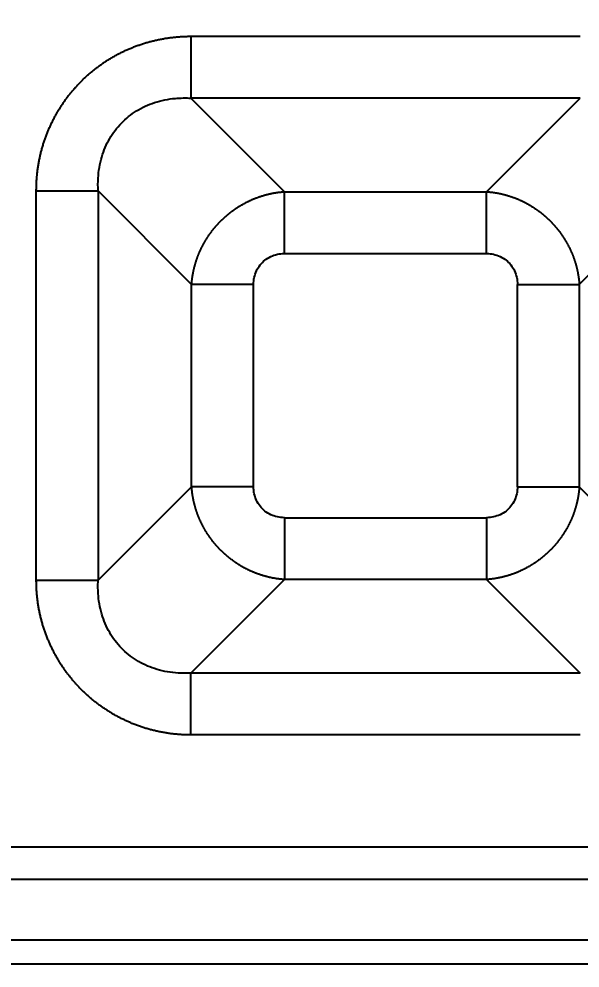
# Model space of a CAD drawing. Header units: millimetres. Extents: x -1286 to 291, y 5350 to 5880.
# Drawn here: x -1082.28 to -1065.04, y 5688.66 to 5717.81 of the extents above; entities that cross this region are included whole.
import ezdxf

# ---------------------------------------------------------------- set-up
doc = ezdxf.new("R2010")
doc.units = ezdxf.units.MM
doc.layers.add('dim', color=82, linetype='Continuous', lineweight=9)
doc.layers.add('粗实线层', color=7, linetype='Continuous', lineweight=35)
doc.dimstyles.new('ISO-25', dxfattribs={"dimscale": 1.5, "dimtxt": 2.5, "dimasz": 2.5, "dimexe": 1.25, "dimexo": 0.625, "dimtad": 1, "dimtxsty": 'Standard', "dimcen": 2.5, "dimadec": 0, "dimazin": 0, "dimtfac": 1, "dimtmove": 0, "dimatfit": 3, "dimfxl": 0, "dimarcsym": 0})

# ---------------------------------------------------------------- blocks, each defined once
blk = doc.blocks.new('*D39')
at = {"layer": 'Defpoints', "color": 0, "lineweight": 18, "transparency": 16777216}
for p in [(-981.514, 5754.075), (-1136.803, 5623.235)]:
    blk.add_point(p, dxfattribs=at)
at = {"layer": 'dim', "color": 0, "lineweight": -2, "transparency": 16777216}
for p, q in [((-931.597, 5796.133), (-979.219, 5756.008)), ((-1136.803, 5623.235), (-981.514, 5754.075)), ((-1139.097, 5621.302), (-1141.391, 5619.369))]:
    blk.add_line(p, q, dxfattribs=at)
at = {"layer": 'dim', "color": 0, "lineweight": 18, "transparency": 16777216}
for points in [[(-979.542, 5756.391), (-978.897, 5755.626), (-981.514, 5754.075)], [(-1139.419, 5621.684), (-1138.775, 5620.92), (-1136.803, 5623.235)]]:
    blk.add_solid(points, dxfattribs=at)
at = {"layer": 'dim', "color": 0, "lineweight": 18, "transparency": 16777216, "insert": (-942.427, 5790.849), "char_height": 3.75, "attachment_point": 5, "rotation": 40.1161}
blk.add_mtext('∅203,06', dxfattribs=at)

msp = doc.modelspace()

# ---------------------------------------------------------------- linework, layer by layer
at = {"layer": '粗实线层', "lineweight": 25}
for p, q in [((-1076.996, 5717.274), (-1065.039, 5717.274)), ((-1065.039, 5715.374), (-1076.996, 5715.374)), ((-1074.123, 5712.501), (-1076.996, 5715.374)), ((-1067.912, 5712.501), (-1065.039, 5715.374)), ((-1081.747, 5700.565), (-1081.747, 5712.523)), ((-1079.847, 5712.523), (-1079.847, 5700.566)), ((-1076.974, 5709.65), (-1079.847, 5712.523)), ((-1074.123, 5712.501), (-1067.912, 5712.501)), ((-1062.188, 5712.523), (-1065.061, 5709.65)), ((-1074.123, 5710.6), (-1074.123, 5711.63)), ((-1074.123, 5710.6), (-1067.912, 5710.6)), ((-1076.974, 5703.438), (-1076.974, 5709.65)), ((-1075.073, 5703.438), (-1075.073, 5709.65)), ((-1066.961, 5703.438), (-1066.961, 5709.65)), ((-1065.061, 5709.65), (-1065.061, 5703.438)), ((-1079.847, 5700.566), (-1076.974, 5703.438)), ((-1065.061, 5703.438), (-1062.188, 5700.565)), ((-1074.123, 5702.488), (-1074.123, 5701.078)), ((-1074.123, 5702.488), (-1067.912, 5702.488)), ((-1074.123, 5700.588), (-1076.996, 5697.715)), ((-1067.912, 5700.588), (-1074.123, 5700.588)), ((-1067.912, 5700.588), (-1065.039, 5697.715)), ((-1065.039, 5697.715), (-1076.996, 5697.715)), ((-1065.039, 5695.814), (-1076.996, 5695.814)), ((-1135.751, 5692.379), (-1059.821, 5692.379)), ((-1136.267, 5691.389), (-1059.821, 5691.389)), ((-1138.189, 5689.519), (-1057.951, 5689.519)), ((-1057.951, 5688.776), (-1139.353, 5688.776))]:
    msp.add_line(p, q, dxfattribs=at)
for radius in [87.342, 87.216, 86.564]:
    msp.add_circle((-1053.128, 5688.655), radius, dxfattribs=at)
for centre, radius, start, end in [((-1059.158, 5688.655), 102.402, 14.30847, 151.42209), ((-1059.158, 5688.655), 102.401, 14.30847, 151.42209), ((-1059.158, 5688.655), 102.032, 6.18953, 168.43129), ((-1059.158, 5688.655), 101.531, 6.18953, 168.40811), ((-1059.158, 5688.655), 100.442, 20.91041, 168.28064), ((-1059.158, 5688.655), 100.141, 20.91041, 168.28065), ((-1059.158, 5688.655), 100.022, 21.11656, 168.26666), ((-1059.158, 5688.655), 99.521, 21.13618, 168.17064), ((-1053.128, 5688.655), 86.224, 90.08059, 179.91941), ((-1053.128, 5688.655), 85.581, 90.90297, 179.09703), ((-1053.128, 5688.655), 83.696, 92.22396, 178.03204), ((-1053.128, 5688.655), 82.706, 92.58039, 177.41961)]:
    msp.add_arc(centre, radius, start, end, dxfattribs=at)
for points, degree, knots in [([(-1081.747, 5712.523), (-1081.747, 5713.015), (-1081.651, 5713.49), (-1081.558, 5713.953), (-1081.377, 5714.386), (-1081.199, 5714.811), (-1080.941, 5715.194), (-1080.687, 5715.572), (-1080.041, 5716.217), (-1079.662, 5716.471), (-1079.28, 5716.727), (-1078.855, 5716.905), (-1078.423, 5717.086), (-1077.96, 5717.179), (-1077.487, 5717.274), (-1076.996, 5717.274)], 2, [0, 0, 0, 0.125, 0.125, 0.25, 0.25, 0.375, 0.375, 0.5, 0.625, 0.625, 0.75, 0.75, 0.875, 0.875, 1, 1, 1]), ([(-1076.996, 5717.274), (-1076.996, 5717.134), (-1076.996, 5716.994), (-1076.996, 5716.719), (-1076.996, 5716.585), (-1076.996, 5716.329), (-1076.996, 5716.207), (-1076.996, 5715.98), (-1076.996, 5715.875), (-1076.996, 5715.781)], 3, [0, 0, 0, 0, 0.25, 0.25, 0.5, 0.5, 0.75, 0.75, 1, 1, 1, 1]), ([(-1076.996, 5715.781), (-1076.996, 5715.691), (-1076.996, 5715.611), (-1076.996, 5715.474), (-1076.996, 5715.418), (-1076.996, 5715.374)], 3, [0, 0, 0, 0, 0.5, 0.5, 1, 1, 1, 1]), ([(-1079.847, 5712.523), (-1079.855, 5712.655), (-1079.855, 5713.01), (-1079.761, 5713.564), (-1079.516, 5714.141), (-1079.151, 5714.625), (-1078.679, 5715.003), (-1078.113, 5715.264), (-1077.538, 5715.379), (-1077.156, 5715.383), (-1076.996, 5715.374)], 3, [0, 0, 0, 0, 0.083359, 0.224715, 0.359834, 0.491835, 0.623644, 0.758208, 0.898733, 1, 1, 1, 1]), ([(-1076.974, 5709.65), (-1076.973, 5709.659), (-1076.972, 5709.677), (-1076.97, 5709.704), (-1076.967, 5709.731), (-1076.964, 5709.758), (-1076.962, 5709.785), (-1076.958, 5709.812), (-1076.955, 5709.838), (-1076.951, 5709.865), (-1076.947, 5709.892), (-1076.943, 5709.919), (-1076.939, 5709.946), (-1076.934, 5709.972), (-1076.929, 5709.999), (-1076.924, 5710.026), (-1076.919, 5710.052), (-1076.913, 5710.079), (-1076.907, 5710.105), (-1076.901, 5710.132), (-1076.895, 5710.158), (-1076.888, 5710.184), (-1076.881, 5710.211), (-1076.874, 5710.237), (-1076.867, 5710.263), (-1076.859, 5710.289), (-1076.852, 5710.315), (-1076.844, 5710.341), (-1076.835, 5710.367), (-1076.827, 5710.393), (-1076.818, 5710.419), (-1076.809, 5710.445), (-1076.8, 5710.47), (-1076.791, 5710.496), (-1076.781, 5710.521), (-1076.771, 5710.547), (-1076.761, 5710.572), (-1076.751, 5710.597), (-1076.74, 5710.623), (-1076.729, 5710.648), (-1076.718, 5710.673), (-1076.707, 5710.697), (-1076.696, 5710.722), (-1076.684, 5710.747), (-1076.672, 5710.771), (-1076.66, 5710.796), (-1076.648, 5710.82), (-1076.635, 5710.845), (-1076.622, 5710.869), (-1076.609, 5710.893), (-1076.596, 5710.917), (-1076.583, 5710.941), (-1076.569, 5710.964), (-1076.555, 5710.988), (-1076.541, 5711.011), (-1076.527, 5711.035), (-1076.512, 5711.058), (-1076.498, 5711.081), (-1076.483, 5711.104), (-1076.468, 5711.127), (-1076.453, 5711.15), (-1076.437, 5711.172), (-1076.421, 5711.195), (-1076.406, 5711.217), (-1076.389, 5711.239), (-1076.373, 5711.261), (-1076.357, 5711.283), (-1076.34, 5711.305), (-1076.323, 5711.327), (-1076.306, 5711.348), (-1076.289, 5711.369), (-1076.272, 5711.391), (-1076.254, 5711.412), (-1076.236, 5711.432), (-1076.218, 5711.453), (-1076.2, 5711.474), (-1076.182, 5711.494), (-1076.163, 5711.514), (-1076.144, 5711.534), (-1076.126, 5711.554), (-1076.107, 5711.574), (-1076.087, 5711.594), (-1076.068, 5711.613), (-1076.048, 5711.632), (-1076.029, 5711.651), (-1076.009, 5711.67), (-1075.989, 5711.689), (-1075.968, 5711.707), (-1075.948, 5711.726), (-1075.928, 5711.744), (-1075.907, 5711.762), (-1075.886, 5711.78), (-1075.865, 5711.797), (-1075.844, 5711.815), (-1075.822, 5711.832), (-1075.801, 5711.849), (-1075.779, 5711.866), (-1075.758, 5711.883), (-1075.736, 5711.899), (-1075.714, 5711.915), (-1075.692, 5711.931), (-1075.669, 5711.947), (-1075.647, 5711.963), (-1075.624, 5711.979), (-1075.601, 5711.994), (-1075.579, 5712.009), (-1075.556, 5712.024), (-1075.532, 5712.039), (-1075.509, 5712.053), (-1075.486, 5712.067), (-1075.462, 5712.081), (-1075.439, 5712.095), (-1075.415, 5712.109), (-1075.391, 5712.122), (-1075.367, 5712.135), (-1075.343, 5712.148), (-1075.319, 5712.161), (-1075.295, 5712.174), (-1075.27, 5712.186), (-1075.246, 5712.198), (-1075.221, 5712.21), (-1075.197, 5712.222), (-1075.172, 5712.233), (-1075.147, 5712.245), (-1075.122, 5712.256), (-1075.097, 5712.266), (-1075.072, 5712.277), (-1075.046, 5712.287), (-1075.021, 5712.297), (-1074.996, 5712.307), (-1074.97, 5712.317), (-1074.944, 5712.326), (-1074.919, 5712.336), (-1074.893, 5712.345), (-1074.867, 5712.353), (-1074.841, 5712.362), (-1074.815, 5712.37), (-1074.789, 5712.378), (-1074.763, 5712.386), (-1074.737, 5712.394), (-1074.711, 5712.401), (-1074.685, 5712.408), (-1074.658, 5712.415), (-1074.632, 5712.421), (-1074.605, 5712.428), (-1074.579, 5712.434), (-1074.552, 5712.44), (-1074.526, 5712.445), (-1074.499, 5712.451), (-1074.473, 5712.456), (-1074.446, 5712.461), (-1074.419, 5712.466), (-1074.392, 5712.47), (-1074.366, 5712.474), (-1074.339, 5712.478), (-1074.312, 5712.482), (-1074.285, 5712.485), (-1074.258, 5712.488), (-1074.231, 5712.491), (-1074.204, 5712.494), (-1074.177, 5712.497), (-1074.15, 5712.499), (-1074.132, 5712.5), (-1074.123, 5712.501)], 3, [0, 0, 0, 0, 0.00623, 0.012459, 0.018688, 0.024915, 0.031142, 0.037368, 0.043593, 0.049817, 0.056041, 0.062264, 0.068486, 0.074708, 0.080928, 0.087148, 0.093368, 0.099586, 0.105805, 0.112022, 0.118239, 0.124455, 0.13067, 0.136885, 0.143099, 0.149313, 0.155526, 0.161739, 0.167951, 0.174162, 0.180373, 0.186584, 0.192794, 0.199003, 0.205212, 0.21142, 0.217628, 0.223836, 0.230043, 0.23625, 0.242456, 0.248662, 0.254867, 0.261072, 0.267277, 0.273482, 0.279686, 0.285889, 0.292093, 0.298296, 0.304498, 0.310701, 0.316903, 0.323105, 0.329306, 0.335508, 0.341709, 0.34791, 0.354111, 0.360311, 0.366511, 0.372711, 0.378911, 0.385111, 0.391311, 0.39751, 0.40371, 0.409909, 0.416108, 0.422307, 0.428506, 0.434705, 0.440904, 0.447103, 0.453302, 0.459501, 0.4657, 0.471898, 0.478097, 0.484296, 0.490495, 0.496694, 0.502893, 0.509092, 0.515291, 0.52149, 0.527689, 0.533889, 0.540089, 0.546288, 0.552488, 0.558688, 0.564888, 0.571089, 0.577289, 0.58349, 0.589691, 0.595892, 0.602094, 0.608295, 0.614497, 0.620699, 0.626902, 0.633105, 0.639308, 0.645511, 0.651715, 0.657919, 0.664124, 0.670329, 0.676534, 0.682739, 0.688945, 0.695152, 0.701359, 0.707566, 0.713773, 0.719982, 0.72619, 0.732399, 0.738609, 0.744819, 0.75103, 0.757241, 0.763452, 0.769664, 0.775877, 0.782091, 0.788304, 0.794519, 0.800734, 0.80695, 0.813166, 0.819383, 0.8256, 0.831819, 0.838038, 0.844257, 0.850477, 0.856698, 0.86292, 0.869142, 0.875366, 0.88159, 0.887814, 0.89404, 0.900266, 0.906493, 0.912721, 0.918949, 0.925179, 0.931409, 0.93764, 0.943872, 0.950105, 0.956338, 0.962573, 0.968809, 0.975045, 0.981282, 0.987521, 0.99376, 1, 1, 1, 1]), ([(-1067.912, 5712.501), (-1067.903, 5712.5), (-1067.885, 5712.499), (-1067.858, 5712.497), (-1067.831, 5712.494), (-1067.804, 5712.491), (-1067.777, 5712.488), (-1067.75, 5712.485), (-1067.723, 5712.482), (-1067.696, 5712.478), (-1067.669, 5712.474), (-1067.643, 5712.47), (-1067.616, 5712.466), (-1067.589, 5712.461), (-1067.562, 5712.456), (-1067.536, 5712.451), (-1067.509, 5712.446), (-1067.483, 5712.44), (-1067.456, 5712.434), (-1067.43, 5712.428), (-1067.403, 5712.422), (-1067.377, 5712.415), (-1067.351, 5712.408), (-1067.324, 5712.401), (-1067.298, 5712.394), (-1067.272, 5712.386), (-1067.246, 5712.378), (-1067.22, 5712.37), (-1067.194, 5712.362), (-1067.168, 5712.354), (-1067.142, 5712.345), (-1067.117, 5712.336), (-1067.091, 5712.327), (-1067.065, 5712.317), (-1067.04, 5712.308), (-1067.015, 5712.298), (-1066.989, 5712.288), (-1066.964, 5712.278), (-1066.939, 5712.267), (-1066.914, 5712.256), (-1066.889, 5712.245), (-1066.864, 5712.234), (-1066.839, 5712.222), (-1066.815, 5712.211), (-1066.79, 5712.199), (-1066.765, 5712.187), (-1066.741, 5712.174), (-1066.717, 5712.162), (-1066.693, 5712.149), (-1066.669, 5712.136), (-1066.645, 5712.123), (-1066.621, 5712.11), (-1066.597, 5712.096), (-1066.573, 5712.082), (-1066.55, 5712.068), (-1066.527, 5712.054), (-1066.503, 5712.039), (-1066.48, 5712.025), (-1066.457, 5712.01), (-1066.434, 5711.995), (-1066.412, 5711.979), (-1066.389, 5711.964), (-1066.367, 5711.948), (-1066.344, 5711.932), (-1066.322, 5711.916), (-1066.3, 5711.9), (-1066.278, 5711.884), (-1066.256, 5711.867), (-1066.235, 5711.85), (-1066.213, 5711.833), (-1066.192, 5711.816), (-1066.171, 5711.798), (-1066.15, 5711.781), (-1066.129, 5711.763), (-1066.108, 5711.745), (-1066.088, 5711.727), (-1066.067, 5711.708), (-1066.047, 5711.69), (-1066.027, 5711.671), (-1066.007, 5711.652), (-1065.987, 5711.633), (-1065.968, 5711.614), (-1065.948, 5711.595), (-1065.929, 5711.575), (-1065.91, 5711.555), (-1065.891, 5711.536), (-1065.873, 5711.516), (-1065.854, 5711.495), (-1065.836, 5711.475), (-1065.818, 5711.454), (-1065.8, 5711.434), (-1065.782, 5711.413), (-1065.764, 5711.392), (-1065.747, 5711.371), (-1065.729, 5711.349), (-1065.712, 5711.328), (-1065.696, 5711.306), (-1065.679, 5711.284), (-1065.662, 5711.263), (-1065.646, 5711.241), (-1065.63, 5711.218), (-1065.614, 5711.196), (-1065.598, 5711.174), (-1065.583, 5711.151), (-1065.568, 5711.128), (-1065.552, 5711.105), (-1065.538, 5711.082), (-1065.523, 5711.059), (-1065.508, 5711.036), (-1065.494, 5711.013), (-1065.48, 5710.989), (-1065.466, 5710.966), (-1065.453, 5710.942), (-1065.439, 5710.918), (-1065.426, 5710.894), (-1065.413, 5710.87), (-1065.4, 5710.846), (-1065.388, 5710.822), (-1065.375, 5710.797), (-1065.363, 5710.773), (-1065.351, 5710.748), (-1065.34, 5710.723), (-1065.328, 5710.699), (-1065.317, 5710.674), (-1065.306, 5710.649), (-1065.295, 5710.624), (-1065.284, 5710.598), (-1065.274, 5710.573), (-1065.264, 5710.548), (-1065.254, 5710.522), (-1065.244, 5710.497), (-1065.235, 5710.471), (-1065.226, 5710.446), (-1065.217, 5710.42), (-1065.208, 5710.394), (-1065.2, 5710.368), (-1065.191, 5710.342), (-1065.183, 5710.316), (-1065.176, 5710.29), (-1065.168, 5710.264), (-1065.161, 5710.238), (-1065.154, 5710.212), (-1065.147, 5710.185), (-1065.14, 5710.159), (-1065.134, 5710.132), (-1065.128, 5710.106), (-1065.122, 5710.079), (-1065.116, 5710.053), (-1065.111, 5710.026), (-1065.106, 5709.999), (-1065.101, 5709.973), (-1065.096, 5709.946), (-1065.092, 5709.919), (-1065.087, 5709.892), (-1065.083, 5709.866), (-1065.08, 5709.839), (-1065.076, 5709.812), (-1065.073, 5709.785), (-1065.07, 5709.758), (-1065.067, 5709.731), (-1065.065, 5709.704), (-1065.063, 5709.677), (-1065.061, 5709.659), (-1065.061, 5709.65)], 3, [0, 0, 0, 0, 0.006231, 0.01246, 0.018689, 0.024917, 0.031145, 0.037371, 0.043597, 0.049822, 0.056046, 0.06227, 0.068492, 0.074714, 0.080936, 0.087156, 0.093376, 0.099595, 0.105814, 0.112032, 0.118249, 0.124465, 0.130681, 0.136897, 0.143111, 0.149325, 0.155539, 0.161752, 0.167964, 0.174176, 0.180388, 0.186598, 0.192809, 0.199018, 0.205228, 0.211437, 0.217645, 0.223853, 0.23006, 0.236267, 0.242474, 0.24868, 0.254886, 0.261091, 0.267296, 0.273501, 0.279705, 0.285909, 0.292113, 0.298316, 0.304519, 0.310722, 0.316924, 0.323126, 0.329328, 0.335529, 0.341731, 0.347932, 0.354133, 0.360333, 0.366534, 0.372734, 0.378934, 0.385134, 0.391334, 0.397534, 0.403733, 0.409933, 0.416132, 0.422331, 0.42853, 0.434729, 0.440928, 0.447127, 0.453326, 0.459525, 0.465724, 0.471923, 0.478121, 0.48432, 0.490519, 0.496718, 0.502917, 0.509116, 0.515315, 0.521514, 0.527714, 0.533913, 0.540113, 0.546312, 0.552512, 0.558712, 0.564912, 0.571112, 0.577313, 0.583513, 0.589714, 0.595915, 0.602117, 0.608318, 0.61452, 0.620722, 0.626925, 0.633127, 0.63933, 0.645534, 0.651737, 0.657941, 0.664145, 0.67035, 0.676555, 0.68276, 0.688966, 0.695172, 0.701379, 0.707586, 0.713793, 0.720001, 0.726209, 0.732418, 0.738628, 0.744837, 0.751048, 0.757258, 0.76347, 0.769682, 0.775894, 0.782107, 0.78832, 0.794535, 0.800749, 0.806965, 0.813181, 0.819397, 0.825614, 0.831832, 0.838051, 0.84427, 0.85049, 0.85671, 0.862931, 0.869153, 0.875376, 0.8816, 0.887824, 0.894049, 0.900274, 0.906501, 0.912728, 0.918956, 0.925185, 0.931415, 0.937646, 0.943877, 0.950109, 0.956342, 0.962576, 0.968811, 0.975047, 0.981284, 0.987522, 0.99376, 1, 1, 1, 1]), ([(-1067.912, 5710.6), (-1067.912, 5710.704), (-1067.912, 5710.808), (-1067.912, 5711.013), (-1067.912, 5711.114), (-1067.912, 5711.312), (-1067.912, 5711.408), (-1067.912, 5711.594), (-1067.912, 5711.683), (-1067.912, 5711.852), (-1067.912, 5711.932), (-1067.912, 5712.08), (-1067.912, 5712.149), (-1067.912, 5712.273), (-1067.912, 5712.328), (-1067.912, 5712.425), (-1067.912, 5712.467), (-1067.912, 5712.501)], 3, [0, 0, 0, 0, 0.125, 0.125, 0.25, 0.25, 0.375, 0.375, 0.5, 0.5, 0.625, 0.625, 0.75, 0.75, 0.875, 0.875, 1, 1, 1, 1]), ([(-1075.073, 5709.65), (-1075.177, 5709.65), (-1075.281, 5709.65), (-1075.486, 5709.65), (-1075.587, 5709.65), (-1075.785, 5709.65), (-1075.881, 5709.65), (-1076.067, 5709.65), (-1076.156, 5709.65), (-1076.325, 5709.65), (-1076.405, 5709.65), (-1076.553, 5709.65), (-1076.622, 5709.65), (-1076.746, 5709.65), (-1076.802, 5709.65), (-1076.899, 5709.65), (-1076.94, 5709.65), (-1076.974, 5709.65)], 3, [0, 0, 0, 0, 0.125, 0.125, 0.25, 0.25, 0.375, 0.375, 0.5, 0.5, 0.625, 0.625, 0.75, 0.75, 0.875, 0.875, 1, 1, 1, 1]), ([(-1074.123, 5700.588), (-1074.132, 5700.588), (-1074.15, 5700.59), (-1074.177, 5700.592), (-1074.204, 5700.594), (-1074.231, 5700.597), (-1074.258, 5700.6), (-1074.285, 5700.603), (-1074.312, 5700.607), (-1074.338, 5700.61), (-1074.365, 5700.614), (-1074.392, 5700.618), (-1074.419, 5700.623), (-1074.445, 5700.627), (-1074.472, 5700.632), (-1074.499, 5700.637), (-1074.525, 5700.643), (-1074.552, 5700.649), (-1074.578, 5700.654), (-1074.605, 5700.66), (-1074.631, 5700.667), (-1074.658, 5700.673), (-1074.684, 5700.68), (-1074.71, 5700.687), (-1074.736, 5700.695), (-1074.762, 5700.702), (-1074.788, 5700.71), (-1074.814, 5700.718), (-1074.84, 5700.726), (-1074.866, 5700.735), (-1074.892, 5700.743), (-1074.918, 5700.752), (-1074.943, 5700.762), (-1074.969, 5700.771), (-1074.994, 5700.781), (-1075.02, 5700.79), (-1075.045, 5700.801), (-1075.07, 5700.811), (-1075.096, 5700.821), (-1075.121, 5700.832), (-1075.146, 5700.843), (-1075.171, 5700.854), (-1075.195, 5700.866), (-1075.22, 5700.878), (-1075.245, 5700.889), (-1075.269, 5700.902), (-1075.293, 5700.914), (-1075.318, 5700.926), (-1075.342, 5700.939), (-1075.366, 5700.952), (-1075.39, 5700.965), (-1075.414, 5700.979), (-1075.437, 5700.992), (-1075.461, 5701.006), (-1075.484, 5701.02), (-1075.508, 5701.035), (-1075.531, 5701.049), (-1075.554, 5701.064), (-1075.577, 5701.079), (-1075.6, 5701.094), (-1075.623, 5701.109), (-1075.645, 5701.124), (-1075.668, 5701.14), (-1075.69, 5701.156), (-1075.712, 5701.172), (-1075.734, 5701.188), (-1075.756, 5701.205), (-1075.778, 5701.221), (-1075.8, 5701.238), (-1075.821, 5701.255), (-1075.842, 5701.273), (-1075.864, 5701.29), (-1075.885, 5701.308), (-1075.905, 5701.325), (-1075.926, 5701.343), (-1075.947, 5701.361), (-1075.967, 5701.38), (-1075.987, 5701.398), (-1076.007, 5701.417), (-1076.027, 5701.436), (-1076.047, 5701.455), (-1076.067, 5701.474), (-1076.086, 5701.494), (-1076.105, 5701.513), (-1076.124, 5701.533), (-1076.143, 5701.553), (-1076.162, 5701.573), (-1076.18, 5701.593), (-1076.199, 5701.613), (-1076.217, 5701.634), (-1076.235, 5701.655), (-1076.253, 5701.675), (-1076.27, 5701.697), (-1076.288, 5701.718), (-1076.305, 5701.739), (-1076.322, 5701.76), (-1076.339, 5701.782), (-1076.356, 5701.804), (-1076.372, 5701.826), (-1076.388, 5701.848), (-1076.405, 5701.87), (-1076.42, 5701.892), (-1076.436, 5701.915), (-1076.452, 5701.937), (-1076.467, 5701.96), (-1076.482, 5701.983), (-1076.497, 5702.006), (-1076.512, 5702.029), (-1076.526, 5702.052), (-1076.54, 5702.076), (-1076.554, 5702.099), (-1076.568, 5702.123), (-1076.582, 5702.146), (-1076.595, 5702.17), (-1076.609, 5702.194), (-1076.622, 5702.218), (-1076.634, 5702.242), (-1076.647, 5702.267), (-1076.659, 5702.291), (-1076.671, 5702.316), (-1076.683, 5702.34), (-1076.695, 5702.365), (-1076.706, 5702.39), (-1076.718, 5702.415), (-1076.729, 5702.44), (-1076.74, 5702.465), (-1076.75, 5702.49), (-1076.76, 5702.515), (-1076.771, 5702.54), (-1076.78, 5702.566), (-1076.79, 5702.591), (-1076.8, 5702.617), (-1076.809, 5702.643), (-1076.818, 5702.668), (-1076.826, 5702.694), (-1076.835, 5702.72), (-1076.843, 5702.746), (-1076.851, 5702.772), (-1076.859, 5702.798), (-1076.867, 5702.824), (-1076.874, 5702.851), (-1076.881, 5702.877), (-1076.888, 5702.903), (-1076.894, 5702.93), (-1076.901, 5702.956), (-1076.907, 5702.982), (-1076.913, 5703.009), (-1076.918, 5703.036), (-1076.924, 5703.062), (-1076.929, 5703.089), (-1076.934, 5703.116), (-1076.939, 5703.142), (-1076.943, 5703.169), (-1076.947, 5703.196), (-1076.951, 5703.223), (-1076.955, 5703.25), (-1076.958, 5703.277), (-1076.961, 5703.304), (-1076.964, 5703.33), (-1076.967, 5703.357), (-1076.97, 5703.384), (-1076.972, 5703.411), (-1076.973, 5703.429), (-1076.974, 5703.438)], 3, [0, 0, 0, 0, 0.00623, 0.012459, 0.018688, 0.024915, 0.031142, 0.037368, 0.043593, 0.049817, 0.056041, 0.062264, 0.068486, 0.074708, 0.080928, 0.087148, 0.093368, 0.099586, 0.105805, 0.112022, 0.118239, 0.124455, 0.13067, 0.136885, 0.143099, 0.149313, 0.155526, 0.161739, 0.167951, 0.174162, 0.180373, 0.186584, 0.192794, 0.199003, 0.205212, 0.21142, 0.217628, 0.223836, 0.230043, 0.23625, 0.242456, 0.248662, 0.254867, 0.261072, 0.267277, 0.273482, 0.279686, 0.285889, 0.292093, 0.298296, 0.304498, 0.310701, 0.316903, 0.323105, 0.329306, 0.335508, 0.341709, 0.34791, 0.354111, 0.360311, 0.366511, 0.372711, 0.378911, 0.385111, 0.391311, 0.39751, 0.40371, 0.409909, 0.416108, 0.422307, 0.428506, 0.434705, 0.440904, 0.447103, 0.453302, 0.459501, 0.4657, 0.471898, 0.478097, 0.484296, 0.490495, 0.496694, 0.502893, 0.509092, 0.515291, 0.52149, 0.527689, 0.533889, 0.540088, 0.546288, 0.552488, 0.558688, 0.564888, 0.571089, 0.577289, 0.58349, 0.589691, 0.595892, 0.602094, 0.608295, 0.614497, 0.620699, 0.626902, 0.633105, 0.639308, 0.645511, 0.651715, 0.657919, 0.664124, 0.670329, 0.676534, 0.682739, 0.688945, 0.695152, 0.701359, 0.707566, 0.713773, 0.719982, 0.72619, 0.732399, 0.738609, 0.744819, 0.75103, 0.757241, 0.763452, 0.769664, 0.775877, 0.782091, 0.788304, 0.794519, 0.800734, 0.80695, 0.813166, 0.819383, 0.8256, 0.831819, 0.838038, 0.844257, 0.850477, 0.856698, 0.86292, 0.869142, 0.875366, 0.88159, 0.887814, 0.89404, 0.900266, 0.906493, 0.912721, 0.918949, 0.925179, 0.931409, 0.93764, 0.943872, 0.950105, 0.956338, 0.962573, 0.968809, 0.975045, 0.981282, 0.987521, 0.99376, 1, 1, 1, 1]), ([(-1065.061, 5703.438), (-1065.061, 5703.429), (-1065.063, 5703.411), (-1065.065, 5703.385), (-1065.067, 5703.358), (-1065.07, 5703.331), (-1065.073, 5703.304), (-1065.076, 5703.277), (-1065.08, 5703.25), (-1065.083, 5703.223), (-1065.087, 5703.196), (-1065.091, 5703.17), (-1065.096, 5703.143), (-1065.101, 5703.116), (-1065.105, 5703.089), (-1065.111, 5703.063), (-1065.116, 5703.036), (-1065.122, 5703.01), (-1065.127, 5702.983), (-1065.134, 5702.957), (-1065.14, 5702.93), (-1065.146, 5702.904), (-1065.153, 5702.878), (-1065.16, 5702.851), (-1065.168, 5702.825), (-1065.175, 5702.799), (-1065.183, 5702.773), (-1065.191, 5702.747), (-1065.199, 5702.721), (-1065.208, 5702.695), (-1065.216, 5702.669), (-1065.225, 5702.644), (-1065.235, 5702.618), (-1065.244, 5702.593), (-1065.254, 5702.567), (-1065.263, 5702.542), (-1065.274, 5702.516), (-1065.284, 5702.491), (-1065.294, 5702.466), (-1065.305, 5702.441), (-1065.316, 5702.416), (-1065.327, 5702.391), (-1065.339, 5702.366), (-1065.351, 5702.342), (-1065.362, 5702.317), (-1065.375, 5702.292), (-1065.387, 5702.268), (-1065.399, 5702.244), (-1065.412, 5702.22), (-1065.425, 5702.196), (-1065.438, 5702.172), (-1065.452, 5702.148), (-1065.465, 5702.124), (-1065.479, 5702.101), (-1065.493, 5702.077), (-1065.508, 5702.054), (-1065.522, 5702.03), (-1065.537, 5702.007), (-1065.552, 5701.984), (-1065.567, 5701.962), (-1065.582, 5701.939), (-1065.597, 5701.916), (-1065.613, 5701.894), (-1065.629, 5701.871), (-1065.645, 5701.849), (-1065.661, 5701.827), (-1065.678, 5701.805), (-1065.694, 5701.784), (-1065.711, 5701.762), (-1065.728, 5701.74), (-1065.746, 5701.719), (-1065.763, 5701.698), (-1065.781, 5701.677), (-1065.798, 5701.656), (-1065.816, 5701.635), (-1065.835, 5701.615), (-1065.853, 5701.594), (-1065.871, 5701.574), (-1065.89, 5701.554), (-1065.909, 5701.534), (-1065.928, 5701.515), (-1065.947, 5701.495), (-1065.967, 5701.476), (-1065.986, 5701.456), (-1066.006, 5701.437), (-1066.026, 5701.418), (-1066.046, 5701.4), (-1066.066, 5701.381), (-1066.086, 5701.363), (-1066.107, 5701.345), (-1066.128, 5701.327), (-1066.148, 5701.309), (-1066.17, 5701.291), (-1066.191, 5701.274), (-1066.212, 5701.256), (-1066.233, 5701.239), (-1066.255, 5701.223), (-1066.277, 5701.206), (-1066.299, 5701.189), (-1066.321, 5701.173), (-1066.343, 5701.157), (-1066.365, 5701.141), (-1066.388, 5701.125), (-1066.41, 5701.11), (-1066.433, 5701.095), (-1066.456, 5701.08), (-1066.479, 5701.065), (-1066.502, 5701.05), (-1066.525, 5701.035), (-1066.549, 5701.021), (-1066.572, 5701.007), (-1066.596, 5700.993), (-1066.619, 5700.98), (-1066.643, 5700.966), (-1066.667, 5700.953), (-1066.691, 5700.94), (-1066.715, 5700.927), (-1066.74, 5700.915), (-1066.764, 5700.902), (-1066.789, 5700.89), (-1066.813, 5700.878), (-1066.838, 5700.867), (-1066.863, 5700.855), (-1066.888, 5700.844), (-1066.913, 5700.833), (-1066.938, 5700.822), (-1066.963, 5700.811), (-1066.988, 5700.801), (-1067.013, 5700.791), (-1067.039, 5700.781), (-1067.064, 5700.771), (-1067.09, 5700.762), (-1067.116, 5700.753), (-1067.141, 5700.744), (-1067.167, 5700.735), (-1067.193, 5700.727), (-1067.219, 5700.718), (-1067.245, 5700.71), (-1067.271, 5700.702), (-1067.297, 5700.695), (-1067.324, 5700.688), (-1067.35, 5700.68), (-1067.376, 5700.674), (-1067.403, 5700.667), (-1067.429, 5700.661), (-1067.456, 5700.655), (-1067.482, 5700.649), (-1067.509, 5700.643), (-1067.535, 5700.638), (-1067.562, 5700.632), (-1067.589, 5700.628), (-1067.615, 5700.623), (-1067.642, 5700.618), (-1067.669, 5700.614), (-1067.696, 5700.61), (-1067.723, 5700.607), (-1067.75, 5700.603), (-1067.777, 5700.6), (-1067.804, 5700.597), (-1067.831, 5700.594), (-1067.858, 5700.592), (-1067.885, 5700.59), (-1067.903, 5700.588), (-1067.912, 5700.588)], 3, [0, 0, 0, 0, 0.006229, 0.012458, 0.018686, 0.024913, 0.031139, 0.037364, 0.043589, 0.049813, 0.056036, 0.062258, 0.06848, 0.074701, 0.080921, 0.087141, 0.09336, 0.099578, 0.105795, 0.112012, 0.118229, 0.124444, 0.130659, 0.136874, 0.143088, 0.149301, 0.155514, 0.161726, 0.167937, 0.174148, 0.180359, 0.186569, 0.192778, 0.198988, 0.205196, 0.211404, 0.217612, 0.223819, 0.230026, 0.236232, 0.242438, 0.248644, 0.254849, 0.261054, 0.267258, 0.273462, 0.279666, 0.285869, 0.292072, 0.298275, 0.304478, 0.31068, 0.316882, 0.323083, 0.329285, 0.335486, 0.341687, 0.347888, 0.354088, 0.360289, 0.366489, 0.372689, 0.378888, 0.385088, 0.391288, 0.397487, 0.403686, 0.409886, 0.416085, 0.422284, 0.428483, 0.434681, 0.44088, 0.447079, 0.453278, 0.459477, 0.465675, 0.471874, 0.478073, 0.484272, 0.49047, 0.496669, 0.502868, 0.509067, 0.515267, 0.521466, 0.527665, 0.533865, 0.540064, 0.546264, 0.552464, 0.558664, 0.564864, 0.571065, 0.577265, 0.583466, 0.589667, 0.595869, 0.60207, 0.608272, 0.614474, 0.620676, 0.626879, 0.633082, 0.639285, 0.645489, 0.651693, 0.657897, 0.664102, 0.670307, 0.676512, 0.682718, 0.688924, 0.695131, 0.701338, 0.707546, 0.713754, 0.719962, 0.726171, 0.73238, 0.73859, 0.7448, 0.751011, 0.757223, 0.763435, 0.769647, 0.77586, 0.782074, 0.788288, 0.794503, 0.800718, 0.806934, 0.813151, 0.819368, 0.825586, 0.831805, 0.838024, 0.844244, 0.850465, 0.856686, 0.862909, 0.869131, 0.875355, 0.881579, 0.887804, 0.89403, 0.900257, 0.906484, 0.912713, 0.918942, 0.925172, 0.931403, 0.937634, 0.943867, 0.9501, 0.956334, 0.96257, 0.968806, 0.975043, 0.981281, 0.987519, 0.993759, 1, 1, 1, 1]), ([(-1066.961, 5703.438), (-1066.858, 5703.438), (-1066.754, 5703.438), (-1066.549, 5703.438), (-1066.447, 5703.438), (-1066.25, 5703.438), (-1066.153, 5703.438), (-1065.968, 5703.438), (-1065.879, 5703.438), (-1065.71, 5703.438), (-1065.63, 5703.438), (-1065.481, 5703.438), (-1065.413, 5703.438), (-1065.289, 5703.438), (-1065.233, 5703.438), (-1065.136, 5703.438), (-1065.095, 5703.438), (-1065.061, 5703.438)], 3, [0, 0, 0, 0, 0.125, 0.125, 0.25, 0.25, 0.375, 0.375, 0.5, 0.5, 0.625, 0.625, 0.75, 0.75, 0.875, 0.875, 1, 1, 1, 1]), ([(-1074.123, 5701.078), (-1074.123, 5700.968), (-1074.123, 5700.87), (-1074.123, 5700.705), (-1074.123, 5700.638), (-1074.123, 5700.588)], 3, [0, 0, 0, 0, 0.5, 0.5, 1, 1, 1, 1]), ([(-1076.996, 5695.814), (-1077.965, 5695.815), (-1078.848, 5696.187), (-1079.272, 5696.366), (-1079.655, 5696.624), (-1080.034, 5696.879), (-1080.681, 5697.526), (-1080.937, 5697.905), (-1081.195, 5698.287), (-1081.374, 5698.712), (-1081.747, 5699.595), (-1081.747, 5700.565)], 2, [0, 0, 0, 0.25, 0.25, 0.375, 0.375, 0.5, 0.625, 0.625, 0.75, 0.75, 1, 1, 1]), ([(-1081.747, 5700.565), (-1081.643, 5700.565), (-1081.54, 5700.565), (-1081.335, 5700.565), (-1081.233, 5700.565), (-1081.036, 5700.565), (-1080.939, 5700.565), (-1080.754, 5700.565), (-1080.665, 5700.565), (-1080.496, 5700.565), (-1080.416, 5700.565), (-1080.267, 5700.565), (-1080.199, 5700.565), (-1080.075, 5700.565), (-1080.019, 5700.565), (-1079.922, 5700.565), (-1079.881, 5700.565), (-1079.847, 5700.565)], 3, [0, 0, 0, 0, 0.125, 0.125, 0.25, 0.25, 0.375, 0.375, 0.5, 0.5, 0.625, 0.625, 0.75, 0.75, 0.875, 0.875, 1, 1, 1, 1]), ([(-1076.996, 5697.715), (-1077.128, 5697.707), (-1077.483, 5697.706), (-1078.037, 5697.801), (-1078.614, 5698.046), (-1079.098, 5698.411), (-1079.476, 5698.882), (-1079.737, 5699.449), (-1079.852, 5700.023), (-1079.856, 5700.405), (-1079.847, 5700.566)], 3, [0, 0, 0, 0, 0.083359, 0.224715, 0.359834, 0.491835, 0.623644, 0.758208, 0.898733, 1, 1, 1, 1])]:
    msp.add_open_spline(points, degree=degree, knots=knots, dxfattribs=at)
for points, weights in [([(-1081.747, 5712.523), (-1080.859, 5712.523), (-1080.136, 5712.523), (-1079.847, 5712.523)], [1.10247262476, 0.965845221084, 0.965842458468, 1.10246433691]), ([(-1074.123, 5711.63), (-1074.123, 5712.049), (-1074.123, 5712.347), (-1074.123, 5712.501)], [1.00167047395, 0.991834765055, 1.02543336234, 1.10246626582]), ([(-1066.961, 5709.65), (-1066.073, 5709.65), (-1065.35, 5709.65), (-1065.061, 5709.65)], [1.10246419878, 0.965844578078, 0.965845267075, 1.10246626578]), ([(-1075.073, 5703.438), (-1075.961, 5703.438), (-1076.685, 5703.438), (-1076.974, 5703.438)], [1.10246419878, 0.965844578078, 0.965845267075, 1.10246626578]), ([(-1067.912, 5702.488), (-1067.912, 5701.6), (-1067.912, 5700.877), (-1067.912, 5700.588)], [1.10246419878, 0.965844578078, 0.965845267075, 1.10246626578]), ([(-1076.996, 5695.814), (-1076.996, 5696.702), (-1076.996, 5697.426), (-1076.996, 5697.715)], [1.10247262476, 0.965845221084, 0.965842458469, 1.10246433691])]:
    msp.add_rational_spline(points, weights, degree=3, dxfattribs=at)
for points in [[(-1075.073, 5709.65), (-1075.073, 5709.725), (-1075.058, 5709.869), (-1074.988, 5710.074), (-1074.877, 5710.254), (-1074.728, 5710.404), (-1074.547, 5710.515), (-1074.342, 5710.585), (-1074.198, 5710.6), (-1074.123, 5710.6)], [(-1067.912, 5710.6), (-1067.837, 5710.6), (-1067.692, 5710.585), (-1067.487, 5710.515), (-1067.307, 5710.404), (-1067.158, 5710.255), (-1067.046, 5710.074), (-1066.977, 5709.869), (-1066.961, 5709.725), (-1066.961, 5709.65)], [(-1074.123, 5702.488), (-1074.198, 5702.488), (-1074.342, 5702.504), (-1074.547, 5702.573), (-1074.728, 5702.685), (-1074.877, 5702.834), (-1074.988, 5703.014), (-1075.058, 5703.219), (-1075.073, 5703.364), (-1075.073, 5703.438)], [(-1066.961, 5703.438), (-1066.961, 5703.364), (-1066.977, 5703.219), (-1067.046, 5703.014), (-1067.158, 5702.834), (-1067.307, 5702.685), (-1067.487, 5702.573), (-1067.692, 5702.504), (-1067.837, 5702.488), (-1067.912, 5702.488)]]:
    msp.add_open_spline(points, degree=3, dxfattribs=at)

# ---------------------------------------------------------------- dimensions: what is measured, and where the dimension line sits
at = {"layer": 'dim', "lineweight": 18}
dim = msp.add_diameter_dim_2p(p1=(-1136.803, 5623.235), p2=(-981.514, 5754.075), dimstyle='ISO-25', override={"dimasz": 2, "dimexe": 0.49975, "dimexo": 0.49975, "dimgap": 0.49975}, dxfattribs=at)
dim.commit()
dim.dimension.update_dxf_attribs({"geometry": '*D39', "text_midpoint": (-940.534, 5788.603), "dimtype": 163})

doc.saveas('drawing.dxf')
